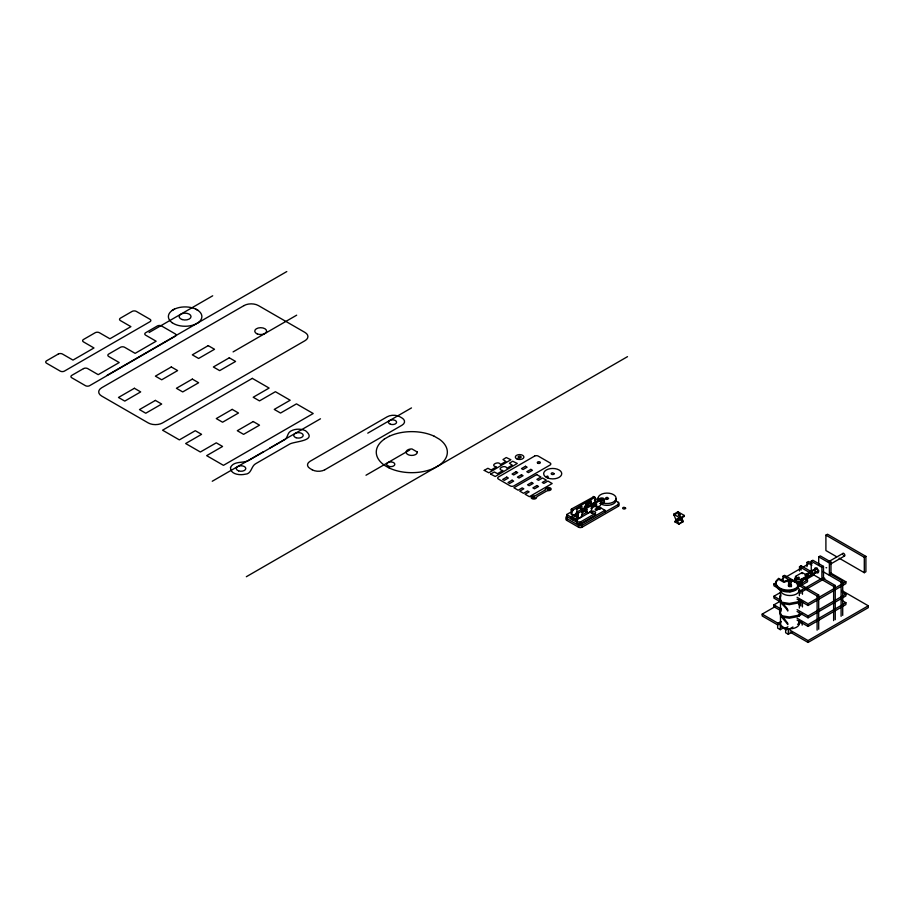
<?xml version="1.0" encoding="UTF-8"?>
<svg xmlns="http://www.w3.org/2000/svg" width="914" height="914" viewBox="0 0 914 914"><rect width="100%" height="100%" fill="white"/><g stroke="black" fill="none" stroke-linecap="round" stroke-linejoin="round"><path stroke-width="1.37" d="M571.49 514.228L571.399 509.064L593.757 496.759M581.944 509.544L581.944 506.356L576.608 509.429C579.27 514.639 567.788 518.901 573.089 509.921L595.071 497.307L595.208 502.209M576.825 517.313L576.734 512.148L599.104 499.844M578.334 518.284L578.334 513.074L600.178 500.461C605.331 503.077 594.031 512.423 596.659 504.025L591.324 507.11C594.111 510.949 584.48 516.501 587.279 509.441L581.932 512.514C583.726 515.907 578.962 520.18 576.288 517.004M585.737 507.75L585.977 504.025L591.312 500.941L591.324 504.071M805.428 575.386C806.365 570.233 812.135 579.008 808.205 576.323M807.633 573.649C809.827 569.491 813.666 578.334 810.261 574.986M814.054 569.89L816.042 568.954M780.819 594.626C776.512 600.361 786.017 605.365 787.777 609.798L787.777 611.032C786.017 606.599 776.512 601.595 780.819 595.859M780.819 608.176C776.397 614.288 785.149 620.172 787.777 624.582L787.777 623.348L779.985 612.951L779.653 611.843L780.819 609.409M600.818 502.86L601.024 503.728L602.543 503.694M802.115 613.797L801.521 614.311A16.395 9.46 0 0 1 797.499 616.653L789.319 618.207L780.91 616.847L780.91 615.613L789.319 616.973L797.499 615.419A16.395 9.46 0 0 0 800.858 613.602M681.821 517.85L683.146 521.688L678.885 524.145L674.829 521.814L680.427 517.838L677.925 511.783L673.664 514.251L676.166 520.294M674.829 521.357L680.427 517.838M172.095 310.463L174.517 309.058M198.121 322.688L195.687 324.082A16.749 9.666 0 0 1 174.517 324.082L172.095 322.688M384.131 439.188L389.284 436.218M149.108 332.502L212.699 295.793M107.144 375.277L286.79 271.561M233.093 351.901L296.673 315.181M212.254 481.255L263.118 451.893M269.767 448.066L320.471 418.795M367.759 433.156L411.483 407.918M324.79 469.785L401.954 425.238A8.9 5.141 0 0 0 401.954 417.961L399.852 416.75A8.9 5.141 0 0 0 387.262 416.75L310.086 461.296A8.9 5.141 0 0 0 310.097 468.562L312.2 469.785M366 475.234L409.723 449.996M246.334 576.723L627.507 356.654M615.373 500.621L618.321 502.334L618.321 504.185A2.571 1.485 0 0 1 618.321 506.287L582.161 527.161A2.571 1.485 0 0 1 578.516 527.161L566.691 520.34A2.571 1.485 0 0 1 566.691 518.238L566.691 514.536L571.49 511.771M576.288 508.995L579.899 506.916M587.096 502.757L589.496 501.375M594.42 500.381L598.339 498.119M589.37 505.762L594.831 502.609M566.691 514.536L570.964 517.004L576.62 513.737M581.944 512.514L585.977 510.183M590.97 508.527L595.871 505.705M578.082 517.198L575.809 518.512A2.639 1.52 0 0 1 572.073 518.512A2.639 1.52 0 0 1 572.073 516.364M581.498 515.233L587.176 511.954M566.691 520.34L566.691 518.489A2.571 1.485 0 0 1 566.691 516.387L576.3 521.928L576.3 520.077L591.05 511.554A2.639 1.52 0 0 1 594.786 511.554A2.639 1.52 0 0 1 594.786 513.714L594.786 515.565L581.144 523.436A2.639 1.52 0 0 1 577.488 523.494A2.639 1.52 0 0 1 577.248 521.391M596.077 510.526L600.704 507.853L599.104 506.927L595.06 509.258L596.659 510.183M577.408 520.592L577.408 519.438A2.639 1.52 0 0 0 577.408 521.597A2.639 1.52 0 0 0 581.144 521.597L594.786 513.714M580.024 522.237L582.161 523.471L604.954 510.309L604.954 512.148M566.691 518.489L578.516 525.31A2.571 1.485 0 0 0 582.161 525.31L618.321 504.437A2.571 1.485 0 0 0 618.321 502.334M673.664 515.176L677.925 512.708M676.166 519.518L680.427 517.05M673.664 514.251L680.062 517.941L684.323 515.485L684.323 516.399L674.829 521.814M678.885 524.145L677.548 521.094L681.821 518.638M678.885 523.699L683.146 521.243M836.71 556.775L825.902 550.536L825.902 535.136L827.501 534.222L865.901 556.386L865.901 571.776L864.301 572.701L839.109 558.157M782.978 580.516L782.978 576.243L784.578 575.317L794.335 580.95M799.51 570.976L799.51 566.703L801.11 565.777L812.078 572.107M806.971 566.669L806.971 562.384L808.57 561.47L812.226 563.572M811.244 561.162L812.843 560.236L823.503 566.394L823.503 578.711L821.903 579.625L821.903 567.32L811.244 561.162L811.244 572.107M818.704 556.843L820.304 555.918L830.975 562.076L830.975 574.392L829.375 575.317L829.375 563.001L818.704 556.843L818.704 565.058M781.23 590.01L773.918 585.783L773.918 583.943L776.226 582.709A8.649 4.993 0 0 0 775.895 583.532C775.518 590.204 784.749 592.558 790.084 591.792A12.785 7.381 0 0 0 793.935 590.947A8.329 4.81 0 0 0 797.476 584.697M781.241 579.705L783.675 578.299M786.12 576.894L800.778 568.428M803.212 567.023L808.102 564.201M796.311 580.858L796.311 579.019A3.77 2.182 0 0 1 796.311 575.934L802.172 572.552L807.508 575.626L807.313 578.196L805.897 577.271M805.097 575.283L817.322 568.222M828.335 561.859L843.016 553.381M796.311 579.019A3.77 2.182 0 0 0 801.647 579.019L807.508 575.626M821.903 567.32L823.503 566.394M829.375 563.001L830.975 562.076M805.28 578.094L808.81 576.048M781.23 602.326L773.918 598.099L773.918 596.259L781.241 592.021M802.161 579.168A3.77 2.182 0 0 1 797.556 581.727A3.77 2.182 0 0 1 795.568 578.219A3.77 2.182 0 0 0 796.711 581.064A3.77 2.182 0 0 0 801.647 580.858L818.83 570.827M829.843 564.475L844.525 555.998M805.691 579.693L813.951 574.929M796.562 583.452A3.77 2.182 0 0 0 801.647 583.326L807.508 579.933L807.508 581.784L801.647 585.166A3.77 2.182 0 0 1 797.476 585.634M781.23 610.94L773.918 606.725L773.918 604.874L781.241 600.647M800.847 593.323L800.847 590.501L820.875 578.928M777.871 625.016L762.185 615.956L762.185 614.117L775.712 606.302M800.847 590.501L802.446 591.427L824.839 578.493L823.24 577.568M825.902 535.136L864.301 557.312L865.901 556.386M798.825 585.394L817.105 595.951L818.704 595.025L818.704 629.232M799.51 566.703L833.637 586.4L835.236 585.474L835.236 619.681M822.817 571.536L841.109 582.092L842.708 581.167L842.708 615.373M797.077 597.31L808.045 603.64L845.896 581.795L845.896 583.635L808.045 605.491L797.077 599.161M783.778 627.667L780.316 629.666L777.643 628.124L777.643 623.497L781.116 621.497M791.775 632.282L788.314 634.282L785.64 632.751L785.64 628.112L787.959 626.776M797.077 609.627L808.045 615.956L845.896 594.111L845.896 595.951L808.045 617.807L797.077 611.477M785.64 628.112L788.314 629.655L792.929 626.981M797.556 624.319L802.172 621.646M797.077 618.241L808.045 624.582L845.896 602.726L845.896 604.577L808.045 626.421L797.077 620.092M789.936 630.134L808.045 640.588L868.3 605.799L868.3 607.65L808.045 642.439L789.936 631.985M590.204 503.431L589.713 501.043M580.824 508.847L582.469 509.738M595.551 506.516L595.06 504.128M586.217 511.897L585.68 509.544M587.759 512.857L585.68 511.589M434.219 468.105L439.36 465.135A35.532 20.519 0 0 0 439.348 439.2L434.219 436.218M789.388 590.947L790.084 590.867A12.785 7.381 0 0 0 793.935 590.021A8.329 4.81 0 0 0 796.574 582.904A8.329 4.81 0 0 0 784.018 582.389L778.625 579.27L776.226 581.784A8.649 4.993 0 0 0 775.895 582.606C775.449 589.039 784.235 591.438 789.388 590.947A1.508 0.868 0 0 0 790.541 590.89M798.493 590.947L800.058 591.438M798.493 603.263L800.058 603.754M798.493 604.497L800.058 604.988M799.316 589.941L800.058 590.204M195.687 309.058L198.121 310.463M389.284 468.105L384.131 465.135M830.049 572.644L845.896 581.795M830.518 574.129L842.708 581.167M806.971 562.384L811.849 565.206M823.046 578.436L835.236 585.474M841.748 590.467L868.3 605.799M842.24 591.998L845.896 594.111M804.309 578.094L807.508 579.933M842.24 600.612L845.896 602.726M677.925 511.783L684.323 515.485M818.704 595.025L801.647 585.166L801.647 583.326M782.978 576.243L791.513 581.167M683.146 521.688L679.102 518.901M790.679 584.423L791.421 584.857L791.421 586.697M773.918 583.943L776.352 585.348M607.136 497.445L608.564 498.279A1.485 0.857 0 0 1 607.102 499.158A1.485 0.857 0 0 1 605.605 498.29A1.485 0.857 0 0 1 607.136 497.445L607.136 499.295A1.485 0.857 0 0 0 606.108 499.501M773.918 596.259L781.23 600.475M593.232 496.451L595.357 497.684M773.918 604.874L781.23 609.101M597.756 506.15L604.954 510.309M589.724 503.146L591.312 504.014M597.756 508.001L600.155 509.384M584.377 506.173L585.977 507.099M762.185 614.117L779.082 623.862M777.643 623.497L780.316 625.027L780.316 629.666M781.493 627.107L786.314 629.895M571.49 508.995L573.089 509.921M570.964 509.921L572.564 510.846M570.964 513.919L573.089 515.153M576.3 520.077L572.564 517.93L572.564 519.769M578.962 523.471L582.161 525.31M598.579 499.535L600.704 500.769M595.06 506.185L597.196 507.419M576.825 512.08L578.425 513.005M576.288 513.005L577.888 513.931M806.616 575.98L807.45 577.568M814.671 572.724C818.704 574.221 811.198 566.086 811.918 572.598M812.295 573.581C816.728 576.574 809.176 566.966 809.735 573.546M864.301 557.312L864.301 572.701M841.109 582.092L841.109 616.299M833.637 586.4L833.637 620.606M817.105 595.951L817.105 630.157M808.045 603.64L808.045 605.491M808.045 615.956L808.045 617.807M808.045 624.582L808.045 626.421M808.045 640.588L808.045 642.439M802.446 591.427L802.446 594.249M802.446 601.321L802.446 606.965M802.172 572.552L802.172 573.706M802.172 622.8L802.172 625.119M801.647 579.019L801.647 580.858M801.11 565.777L801.11 570.05M800.847 600.395L800.847 606.039M799.51 621.269L799.51 623.588M799.339 590.101L799.339 595.642M799.339 599.79L799.339 608.107M799.339 612.266L799.339 616.424M799.339 620.572L799.339 623.348M796.311 575.934L796.311 577.202M788.314 629.655L788.314 634.282M780.487 590.101L780.487 623.348M680.062 517.941L680.062 518.866M677.548 520.317L677.548 521.094M618.321 504.437L618.321 506.287M599.104 506.927L599.104 508.778M591.05 511.554L591.05 512.948M582.161 523.471L582.161 527.161M581.144 521.597L581.144 523.436M580.344 506.459L580.344 508.515M578.516 525.31L578.516 527.161M577.408 521.597L577.408 523.436M575.009 516.513L575.009 514.673L576.608 515.587L570.964 518.855L570.964 517.004M586.4 511.303A2.719 1.565 0 0 1 584.663 510.412M600.064 503.328A3.77 2.182 0 0 1 601.938 502.951A2.719 1.565 0 0 0 604.394 501.032A2.719 1.565 0 0 0 600.726 499.935M584.492 508.23A2.719 1.565 0 0 1 586.377 506.459M600.064 501.478A3.77 2.182 0 0 1 601.938 501.101A2.719 1.565 0 0 0 604.462 499.501A2.719 1.565 0 0 0 601.812 497.97A2.719 1.565 0 0 0 599.036 499.421A3.77 2.182 0 0 1 598.556 500.346M586.011 507.75A1.211 0.697 0 0 1 586.308 507.464M594.614 513.314A2.639 1.52 0 0 1 594.786 515.565M615.693 498.564A9.037 5.221 0 0 1 611.432 504.722A9.037 5.221 0 0 1 600.144 503.5M598.042 500.152A9.037 5.221 0 0 1 598.464 498.564M598.784 500.381A9.037 5.221 0 0 1 606.713 493.092A9.037 5.221 0 0 1 615.648 499.981A9.037 5.221 0 0 1 601.286 502.312M172.152 322.688A16.749 9.666 0 0 1 173.694 309.515A16.749 9.666 0 0 1 196.567 309.515A16.749 9.666 0 0 1 198.11 322.688M434.253 468.059A35.532 20.519 0 0 1 389.353 468.059M384.257 465.123A35.532 20.519 0 0 1 384.257 439.2M389.353 436.252A35.532 20.519 0 0 1 434.253 436.252M324.778 469.785A8.9 5.141 0 0 1 312.2 469.785M826.667 567.743A2.833 1.634 60 0 1 826.005 567.651M814.637 569.856A2.833 1.634 60 0 1 816.636 568.12A2.833 1.634 60 0 1 818.476 572.21A2.833 1.634 60 0 1 815.437 571.65M815.516 569.913A1.508 0.868 60 0 1 816.51 569.125A1.508 0.868 60 0 1 817.642 570.987A1.508 0.868 60 0 1 816.545 571.604M800.116 600.544A16.395 9.46 0 0 1 797.499 601.869L789.319 603.423L780.91 602.063L780.91 603.297L789.319 604.657L797.499 603.103A16.395 9.46 0 0 0 801.521 600.772M803.223 579.042A1.508 0.868 60 0 1 802.172 579.933M842.731 554.352A1.508 0.868 60 0 1 843.748 553.45A1.508 0.868 60 0 1 844.822 555.506A1.508 0.868 60 0 1 843.394 555.632M795.203 581.784A3.77 2.182 0 0 1 795.683 580.733A3.77 2.182 0 0 0 794.712 581.852M792.13 590.924A2.639 1.52 0 0 1 789.17 591.564M797.454 586.834A9.426 5.438 0 0 1 791.912 595.414A9.426 5.438 0 0 1 780.705 588.936M798.562 621.189A9.426 5.438 0 0 1 790.381 628.786A9.426 5.438 0 0 1 780.933 621.703M791.421 584.857A1.508 0.868 0 0 1 790.142 585.725A1.508 0.868 0 0 1 788.462 585.109A1.508 0.868 0 0 1 789.285 584.069M801.132 580.539A3.77 2.182 0 0 1 801.692 583.212A3.77 2.182 0 0 1 797.328 584.149M791.421 585.783A1.508 0.868 0 0 1 790.164 586.639A1.508 0.868 0 0 1 788.485 586.068A1.508 0.868 0 0 1 789.205 585.017M801.898 579.944A3.77 2.182 0 0 1 800.504 582.675A3.77 2.182 0 0 1 795.614 582.275A3.77 2.182 0 0 1 795.614 579.419M775.769 582.606C776.751 588.662 784.806 590.638 790.084 589.953A12.785 7.381 0 0 0 793.935 589.096A8.329 4.81 0 0 0 796.574 581.978A8.329 4.81 0 0 0 784.018 581.464L778.625 578.345L776.226 580.858A8.649 4.993 0 0 0 775.895 581.681L775.769 582.606M680.119 514.856C677.731 517.221 677.628 512.514 680.119 514.856M484.226 470.39L488.864 472.801L510.892 459.753L506.276 457.526L502.974 459.559L505.865 461.456L500.529 464.541C498.69 460.245 488.99 465.649 496.485 466.871L491.149 469.945L487.87 468.288L484.226 470.39M490.624 474.092L495.274 476.502L517.301 463.455L512.685 461.227L509.384 463.261L512.263 465.157L506.939 468.231C505.248 463.924 495.388 469.373 502.894 470.573L497.559 473.646L494.28 471.99L490.624 474.092M546.229 476.685C548.56 479.107 548.868 474.457 546.229 476.685M591.449 512.823C593.62 515.073 593.894 510.755 591.449 512.823M797.339 577.705C799.282 580.173 800.378 575.603 797.362 577.637M230.499 467.522C230.191 474.423 239.948 475.474 245.055 474.229C251.967 474.035 250.893 465.946 256.023 463.512L289.795 444.01C294.993 441.176 317.855 441.051 305.596 430.768C300.923 428.552 295.085 428.609 290.572 431.202C286.905 433.305 287.967 438.88 283.5 440.365L249.716 459.868C243.935 463.935 234.041 460.165 230.499 467.522M58.29 354.038L46.568 360.802A2.971 1.714 0 0 0 46.568 363.224L60.21 371.095A2.971 1.714 0 0 0 64.414 371.107L149.976 321.705A2.971 1.714 0 0 0 149.976 319.283L136.323 311.4A2.971 1.714 0 0 0 132.13 311.4L120.408 318.163A2.971 1.714 0 0 0 120.408 320.586L130.908 326.652L109.909 338.774L99.409 332.719A2.971 1.714 0 0 0 95.205 332.719L83.494 339.482A2.971 1.714 0 0 0 83.494 341.905L93.982 347.971L72.983 360.093L62.483 354.038A2.971 1.714 0 0 0 58.29 354.038M83.517 368.605L71.795 375.368A2.971 1.714 0 0 0 71.795 377.79L85.436 385.674A2.971 1.714 0 0 0 89.641 385.674L175.202 336.272A2.971 1.714 0 0 0 175.202 333.85L161.55 325.967A2.971 1.714 0 0 0 157.357 325.967L145.634 332.742A2.971 1.714 0 0 0 145.634 335.164L156.134 341.219L135.135 353.352L124.635 347.286A2.971 1.714 0 0 0 120.431 347.286L108.709 354.049A2.971 1.714 0 0 0 108.709 356.471L119.208 362.538L98.209 374.66L87.71 368.605A2.971 1.714 0 0 0 83.505 368.605M244.072 305.562L101.683 387.764A10.134 5.85 0 0 0 101.671 396.048L148.228 422.919A10.134 5.85 0 0 0 162.566 422.919L304.956 340.716A10.134 5.85 0 0 0 304.956 332.433L258.399 305.562A10.134 5.85 0 0 0 244.061 305.562M134.392 388.279L118.477 397.464L124.772 401.097L140.687 391.912L134.392 388.279M171.318 366.96L155.391 376.145L161.698 379.79L177.613 370.593L171.318 366.96M208.232 345.641L192.317 354.838L198.612 358.471L214.527 349.274L208.232 345.641M155.403 400.412L139.465 409.586L145.76 413.231L161.687 404.045L155.403 400.412M192.34 379.104L176.413 388.29L182.709 391.935L198.635 382.749L192.34 379.104M229.288 357.808L213.362 366.994L219.657 370.627L235.584 361.441L229.288 357.808M252.321 378.373L162.566 430.197L179.361 439.885L195.276 430.7L201.571 434.333L185.656 443.53L200.36 452.007L216.287 442.833L222.57 446.466L206.655 455.652L223.45 465.34L313.205 413.516L296.467 403.874L280.541 413.048L274.246 409.415L290.172 400.229L275.411 391.706L259.496 400.892L253.201 397.259L269.116 388.062L252.321 378.373M232.202 409.381L216.275 418.578L222.582 422.211L238.497 413.014L232.202 409.381M253.224 421.537L237.297 430.711L243.592 434.356L259.519 425.17L253.224 421.537M534.599 456.097L498.438 476.982A2.571 1.485 0 0 0 498.438 479.085L510.263 485.905A2.571 1.485 0 0 0 513.897 485.905L550.068 465.032A2.571 1.485 0 0 0 550.068 462.93L538.243 456.097A2.571 1.485 0 0 0 534.599 456.097M506.744 477.108L502.7 479.439L504.3 480.364L508.344 478.033L506.744 477.108M516.124 471.693L512.08 474.023L513.679 474.949L517.724 472.618L516.124 471.693M525.504 466.277L521.46 468.619L523.059 469.533L527.104 467.203L525.504 466.277M512.08 480.193L508.035 482.523L509.635 483.449L513.679 481.118L512.08 480.193M521.471 474.777L517.415 477.108L519.015 478.033L523.059 475.703L521.471 474.777M530.851 469.373L526.807 471.704L528.406 472.629L532.451 470.299L530.851 469.373M536.701 474.594L513.897 487.756L518.169 490.212L522.214 487.882L523.813 488.807L519.769 491.138L523.505 493.297L527.549 490.967L529.149 491.892L525.104 494.223L529.366 496.679L552.17 483.517L547.909 481.072L543.864 483.403L542.265 482.478L546.321 480.147L542.562 477.976L538.529 480.318L536.918 479.393L540.962 477.051L536.701 474.594M531.594 482.466L527.549 484.808L529.149 485.722L533.193 483.392L531.594 482.466M536.929 485.551L532.885 487.893L534.484 488.807L538.529 486.477L536.929 485.551M544.618 490.338L536.038 495.297A3.77 2.182 0 0 1 533.639 495.925A2.719 1.565 0 0 0 531.125 497.524A2.719 1.565 0 0 0 533.776 499.055A2.719 1.565 0 0 0 536.541 497.604A3.77 2.182 0 0 1 537.638 496.222L546.218 491.264A3.77 2.182 0 0 1 548.617 490.635A2.719 1.565 0 0 0 551.131 489.036A2.719 1.565 0 0 0 548.491 487.505A2.719 1.565 0 0 0 545.715 488.956A3.77 2.182 0 0 1 544.618 490.338M798.071 579.008L798.939 579.019L798.013 579.019M625.622 508.127L624.193 507.304A1.485 0.857 0 0 0 622.663 508.15A1.485 0.857 0 0 0 624.159 509.007A1.485 0.857 0 0 0 625.622 508.127M554.17 473.646L552.742 472.824A1.485 0.857 0 0 0 551.211 473.669A1.485 0.857 0 0 0 552.707 474.526A1.485 0.857 0 0 0 554.17 473.646M417.332 452.053L411.928 448.934A5.621 3.245 0 0 0 406.102 452.144A5.621 3.245 0 0 0 411.791 455.423A5.621 3.245 0 0 0 417.332 452.053M601.149 500.141A1.2 0.697 0 0 0 602.954 499.535A1.2 0.697 0 0 0 601.149 498.93A1.2 0.697 0 0 0 601.149 500.141M586.514 504.848A1.211 0.697 0 0 0 588.365 504.288A1.211 0.697 0 0 0 586.605 503.648A1.211 0.697 0 0 0 586.514 504.848M537.935 463.295A1.508 0.868 0 0 0 540.323 462.678A1.508 0.868 0 0 0 538.209 461.798A1.508 0.868 0 0 0 537.935 463.295M533.239 498.096A1.211 0.697 0 0 0 535.044 497.49A1.211 0.697 0 0 0 533.239 496.885A1.211 0.697 0 0 0 533.239 498.096M547.817 489.664A1.2 0.697 0 0 0 549.622 489.07A1.2 0.697 0 0 0 547.817 488.464A1.2 0.697 0 0 0 547.817 489.664M548.172 478.193A9.037 5.221 0 0 0 561.733 473.669A9.037 5.221 0 0 0 548.172 469.156A9.037 5.221 0 0 0 548.172 478.193M518.878 457.8A1.508 0.868 0 0 0 521.14 457.046A1.508 0.868 0 0 0 518.878 456.292A1.508 0.868 0 0 0 518.878 457.8M517.153 459.057A4.262 2.456 0 0 0 523.871 457.286A4.262 2.456 0 0 0 517.85 454.806A4.262 2.456 0 0 0 517.153 459.057M182.137 319.546A5.941 3.428 0 0 0 191.037 316.575A5.941 3.428 0 0 0 182.137 313.605A5.941 3.428 0 0 0 182.137 319.546M388.701 466.323A4.079 2.354 0 0 0 394.825 464.289A4.079 2.354 0 0 0 388.713 462.244A4.079 2.354 0 0 0 388.701 466.323M296.102 437.726A4.73 2.731 0 0 0 303.197 435.361A4.73 2.731 0 0 0 296.102 432.996A4.73 2.731 0 0 0 296.102 437.726M238.668 470.893A4.753 2.742 0 0 0 245.797 468.516A4.753 2.742 0 0 0 238.668 466.14A4.753 2.742 0 0 0 238.668 470.893M257.234 333.907A5.941 3.428 0 0 0 266.591 331.451A5.941 3.428 0 0 0 258.216 328A5.941 3.428 0 0 0 257.234 333.907M390.461 424.245A4.079 2.354 0 0 0 396.585 422.199A4.079 2.354 0 0 0 390.461 420.166A4.079 2.354 0 0 0 390.461 424.245M789.068 583.429A1.508 0.868 0 0 0 791.41 582.766A1.508 0.868 0 0 0 789.25 581.921A1.508 0.868 0 0 0 789.068 583.429"/></g></svg>
